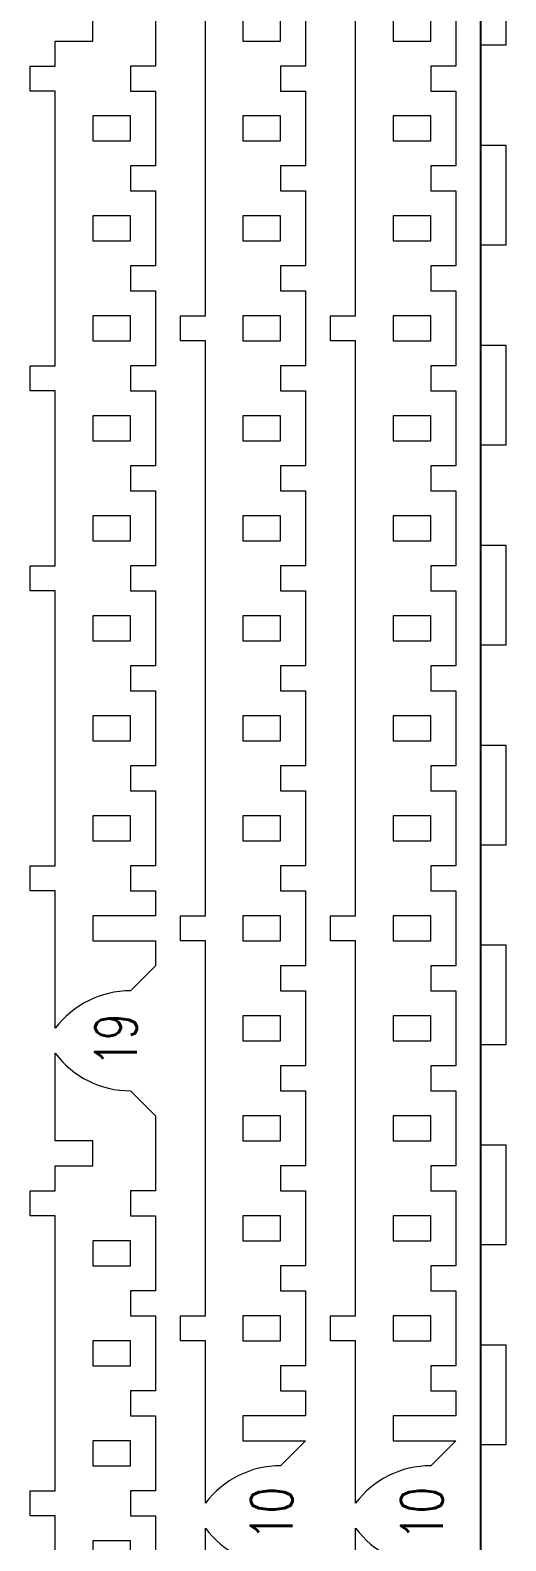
# Model space of a CAD drawing. Header units: millimetres. Extents: x 6136 to 7046, y 1563 to 2173.
# Drawn here: x 6683.8 to 6740.8, y 1777 to 1958.3 of the extents above; entities that cross this region are included whole.
import ezdxf
from ezdxf.enums import TextEntityAlignment as Align

# ---------------------------------------------------------------- set-up
doc = ezdxf.new("R2010")
doc.units = ezdxf.units.MM
doc.header["$LTSCALE"] = 0.5
doc.layers.get('0').update_dxf_attribs({"color": 255})
doc.layers.add('0 @ 1', color=255, linetype='Continuous')
doc.styles.add('Annotative', font='romans.shx', dxfattribs={"width": 0.75})

# ---------------------------------------------------------------- blocks, each defined once
blk = doc.blocks.new('A$C2995282B')
at = {"color": 1, "linetype": 'Continuous', "lineweight": 15}
for points in [[(181.5, 0), (172.5, 0), (172.5, 3), (169.5, 3), (169.5, 0), (160.5, 0), (160.5, 3), (157.5, 3), (157.5, 0), (148.5, 0), (148.5, 3), (145.5, 3), (145.5, 0), (136.5, 0), (136.5, 3), (133.5, 3), (133.5, 0), (124.5, 0), (124.5, 3), (121.5, 3), (121.5, 0), (112.5, 0), (112.5, 3), (109.5, 3), (109.5, 0), (100.5, 0), (100.5, 3), (97.5, 3), (97.5, 0), (88.5, 0), (88.5, 3), (85.5, 3), (85.5, 0), (76.5, 0), (76.5, 3), (73.5, 3), (73.5, 0), (64.5, 0), (64.5, 3), (61.5, 3), (61.5, 0), (52.5, 0), (52.5, 3), (49.5, 3), (49.5, 0), (40.5, 0), (40.5, 3), (37.5, 3), (37.5, 0), (28.5, 0), (28.5, 3), (25.5, 3), (25.5, 0), (16.5, 0), (16.5, 3), (13.5, 3), (13.5, 0), (10.5, 0), (10.5, 7.5), (7.5, 7.5), (7.5, 0), (4.5, 3, 0.236068), (0, 12), (19.5, 12), (19.5, 15), (22.5, 15), (22.5, 12), (67.5, 12), (67.5, 15), (70.5, 15), (70.5, 12), (139.5, 12), (139.5, 15), (142.5, 15), (142.5, 12), (187.5, 12)], [(202.5, 12), (210, 12, 0.236068), (205.5, 3)]]:
    blk.add_lwpolyline(points, format="xyb", dxfattribs=at)
for points in [[(22.5, 3), (22.5, 7.5), (19.5, 7.5), (19.5, 3)], [(34.5, 3), (34.5, 7.5), (31.5, 7.5), (31.5, 3)], [(46.5, 3), (46.5, 7.5), (43.5, 7.5), (43.5, 3)], [(58.5, 3), (58.5, 7.5), (55.5, 7.5), (55.5, 3)], [(70.5, 3), (70.5, 7.5), (67.5, 7.5), (67.5, 3)], [(82.5, 3), (82.5, 7.5), (79.5, 7.5), (79.5, 3)], [(94.5, 3), (94.5, 7.5), (91.5, 7.5), (91.5, 3)], [(106.5, 3), (106.5, 7.5), (103.5, 7.5), (103.5, 3)], [(118.5, 3), (118.5, 7.5), (115.5, 7.5), (115.5, 3)], [(130.5, 3), (130.5, 7.5), (127.5, 7.5), (127.5, 3)], [(142.5, 3), (142.5, 7.5), (139.5, 7.5), (139.5, 3)], [(154.5, 3), (154.5, 7.5), (151.5, 7.5), (151.5, 3)], [(166.5, 3), (166.5, 7.5), (163.5, 7.5), (163.5, 3)], [(178.5, 3), (178.5, 7.5), (175.5, 7.5), (175.5, 3)]]:
    blk.add_lwpolyline(points, close=True, dxfattribs=at)
blk = doc.blocks.new('A$C37BE64A4')
at = {"color": 1, "linetype": 'Continuous', "lineweight": 15}
blk.add_lwpolyline([(103.5, 0), (103.5, 3), (100.5, 3), (100.5, 0), (91.5, 0), (91.5, 3), (88.5, 3), (88.5, 0), (79.5, 0), (79.5, 3), (76.5, 3), (76.5, 0), (67.5, 0), (67.5, 3), (64.5, 3), (64.5, 0), (55.5, 0), (55.5, 3), (52.5, 3), (52.5, 0), (43.5, 0), (43.5, 3), (40.5, 3), (40.5, 0), (31.5, 0), (31.5, 3), (28.5, 3), (28.5, 0), (19.5, 0), (19.5, 3), (16.5, 3), (16.5, 0), (13.5, 0), (13.5, 7.5), (10.5, 7.5), (10.5, 0), (7.5, 0), (4.5, 3, 0.236068), (0, 12), (16.5, 12), (16.5, 15), (19.5, 15), (19.5, 12), (52.5, 12), (52.5, 15), (55.5, 15), (55.5, 12), (76.5, 12), (76.5, 15), (79.5, 15), (79.5, 12), (112.5, 12), (112.5, 15), (115.5, 15), (115.5, 12), (118.5, 12), (118.5, 7.5), (121.5, 7.5), (121.5, 12), (132, 12, 0.236068), (127.5, 3), (124.5, 0), (115.5, 0), (115.5, 3), (112.5, 3), (112.5, 0)], format="xyb", close=True, dxfattribs=at)
for points in [[(25.5, 3), (25.5, 7.5), (22.5, 7.5), (22.5, 3)], [(37.5, 3), (37.5, 7.5), (34.5, 7.5), (34.5, 3)], [(49.5, 3), (49.5, 7.5), (46.5, 7.5), (46.5, 3)], [(61.5, 3), (61.5, 7.5), (58.5, 7.5), (58.5, 3)], [(73.5, 3), (73.5, 7.5), (70.5, 7.5), (70.5, 3)], [(85.5, 3), (85.5, 7.5), (82.5, 7.5), (82.5, 3)], [(97.5, 3), (97.5, 7.5), (94.5, 7.5), (94.5, 3)], [(109.5, 3), (109.5, 7.5), (106.5, 7.5), (106.5, 3)]]:
    blk.add_lwpolyline(points, close=True, dxfattribs=at)

msp = doc.modelspace()

# ---------------------------------------------------------------- linework, layer by layer
at = {"color": 6}
msp.add_line((6737.82, 1565.48), (6737.82, 2065.48), dxfattribs=at)
at = {"color": 1, "linetype": 'Continuous', "lineweight": 15}
msp.add_lwpolyline([(6740.82, 1968.48), (6740.82, 1956.48), (6737.82, 1956.48), (6737.82, 1944.48), (6740.82, 1944.48), (6740.82, 1932.48), (6737.82, 1932.48), (6737.82, 1920.48), (6740.82, 1920.48), (6740.82, 1908.48), (6737.82, 1908.48), (6737.82, 1896.48), (6740.82, 1896.48), (6740.82, 1884.48), (6737.82, 1884.48), (6737.82, 1872.48), (6740.82, 1872.48), (6740.82, 1860.48), (6737.82, 1860.48), (6737.82, 1848.48), (6740.82, 1848.48), (6740.82, 1836.48), (6737.82, 1836.48), (6737.82, 1824.48), (6740.82, 1824.48), (6740.82, 1812.48), (6737.82, 1812.48), (6737.82, 1800.48), (6740.82, 1800.48), (6740.82, 1788.48), (6737.82, 1788.48), (6737.82, 1776.48)], dxfattribs=at)

# ---------------------------------------------------------------- block references
at = {"rotation": 90}
for name, p in [('A$C2995282B', (6716.82, 1781.48)), ('A$C2995282B', (6734.82, 1781.48)), ('A$C37BE64A4', (6698.82, 1838.48)), ('A$C37BE64A4', (6698.82, 1703.48)), ('A$C2995282B', (6716.82, 1568.48)), ('A$C2995282B', (6734.82, 1568.48))]:
    msp.add_blockref(name, p, dxfattribs=at)

# ---------------------------------------------------------------- texts
at = {"layer": '0 @ 1', "color": 3, "style": 'Annotative', "width": 0.75}
for s, p in [('19', (6694.1, 1837.07)), ('10', (6712.76, 1780.23)), ('10', (6730.76, 1780.23))]:
    msp.add_text(s, height=5, rotation=90, dxfattribs=at).set_placement(p, align=Align.MIDDLE_CENTER)

doc.saveas('drawing.dxf')
